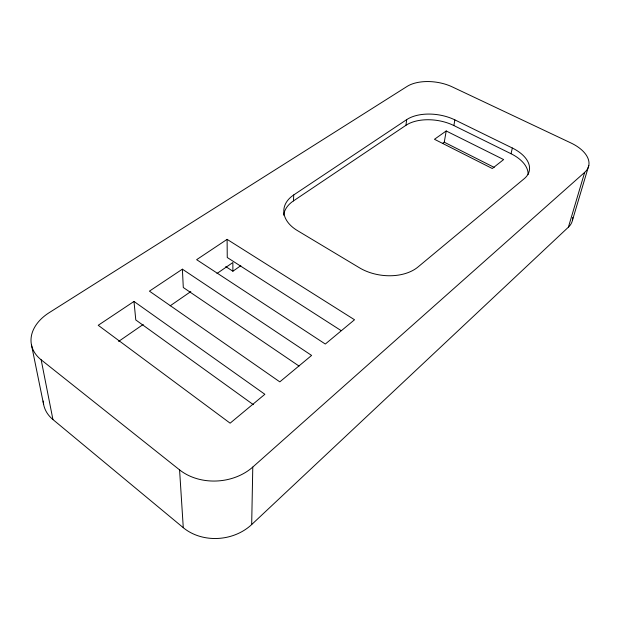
<?xml version="1.0" encoding="UTF-8"?>
<svg xmlns="http://www.w3.org/2000/svg" width="620" height="620" viewBox="0 0 620 620"><rect width="100%" height="100%" fill="white"/><g stroke="black" fill="none" stroke-linecap="round" stroke-linejoin="round"><path stroke-width="0.93" d="M251.681 524.551L252.782 467.054L584.668 172.368A35.813 19.801 12.7 0 0 570.958 142.98L452.197 86.862A33.139 17.693 8.1 0 0 407.107 86.42L49.212 312.658A47.531 32.705 -9.7 0 0 41.16 359.809L52.932 419.539L183.28 527.69A47.306 39.587 -7.3 0 0 251.681 524.551L568.4 227.168A34.154 20.305 13.4 0 0 572.74 217.372M283.666 215.179A39.455 25.032 4.5 0 1 293.446 200.911L293.748 194.928L406.704 119.621A35.472 19.848 8.5 0 1 454.871 119.885L512.345 148.025A36.797 21.003 10.8 0 1 524.241 178.676L417.989 267.003A41.091 26.776 7.6 0 1 359.453 267.794L297.352 230.547A39.665 24.986 4.5 0 1 293.748 194.928M293.446 200.911L405.914 125.325L406.704 119.621M442.711 143.321L444.261 142.197L446.206 130.975L503.626 159.565L492.288 168.516L434.465 139.283L446.206 130.975M528.116 174.445A36.619 21.057 10.9 0 0 511.027 153.729L453.863 125.55L454.871 119.885M511.027 153.729L512.345 148.025M568.4 227.168L584.668 172.368M572.516 220.046L588.814 165.424M225.758 266.6L232.888 271.219L240.808 265.685M118.606 341.434L143.204 324.446M170.182 305.815L190.813 291.571M216.992 273.482L232.864 262.524L232.888 271.219M133.99 301.444L98.224 325.291L230.121 423.173L264.864 394.289L133.99 301.444L135.788 319.951L253.34 404.651M182.389 269.173L149.428 291.144L279.806 381.866L311.604 355.43L182.389 269.173L183.295 287.51L299.042 366.063M227.106 239.359L196.641 259.672L325.314 344.038L354.524 319.757L227.106 239.359L227.253 257.502L341.054 330.569M444.261 142.197L494.194 167.392M41.16 359.809L179.575 469.875A50.499 40.16 -4.9 0 0 252.782 467.054M31.419 344.635L43.625 404.48M179.575 469.875L183.28 527.69M52.932 419.539A44.748 32.604 -11.8 0 1 43.206 401.047M405.914 125.325A35.301 19.91 8.5 0 1 453.863 125.55"/></g></svg>
